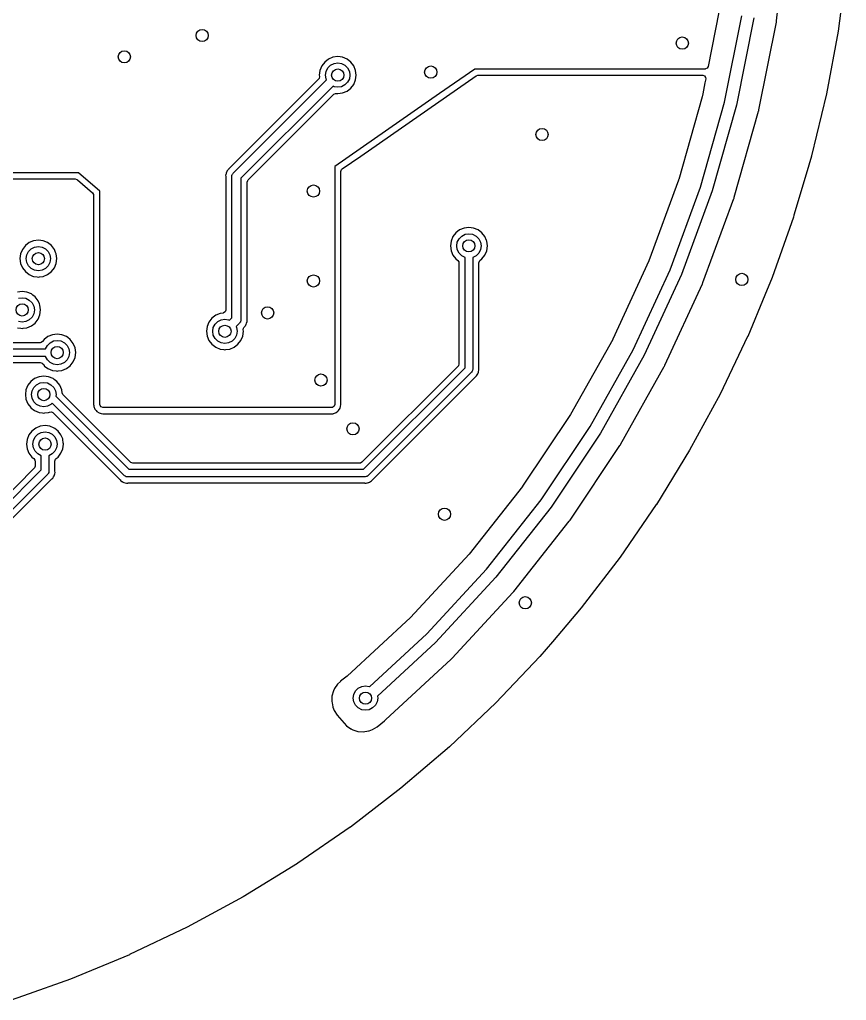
# Model space of a CAD drawing. Extents: x -1.57 to 1.57, y -1.57 to 1.57.
# Drawn here: x 0.499 to 1.566, y -1.498 to -0.232 of the extents above; entities that cross this region are included whole.
import ezdxf

# ---------------------------------------------------------------- set-up
doc = ezdxf.new("R2010")
doc.units = 0
doc.header["$MEASUREMENT"] = 0
doc.layers.add('BLACK', color=7, linetype='CONTINUOUS')

msp = doc.modelspace()

# ---------------------------------------------------------------- linework, layer by layer
at = {"layer": 'BLACK', "linetype": 'CONTINUOUS'}
for p, q in [((1.476, -0.2329), (1.4896, -0.1181)), ((1.5661, -0.1647), (1.5554, -0.2463)), ((1.4016, -0.2221), (1.3876, -0.2921)), ((1.4088, -0.3382), (1.431, -0.2266)), ((1.4465, -0.2291), (1.4241, -0.3419)), ((1.4532, -0.348), (1.4758, -0.2346)), ((1.4758, -0.2346), (1.4759, -0.2341)), ((1.4759, -0.2341), (1.476, -0.2334)), ((1.476, -0.2334), (1.476, -0.2329)), ((1.5554, -0.2464), (1.5404, -0.3274)), ((1.5554, -0.2463), (1.5554, -0.2464)), ((0.8926, -0.2863), (0.8888, -0.2912)), ((0.8975, -0.2825), (0.8926, -0.2863)), ((0.8926, -0.2863), (0.8926, -0.2863)), ((0.8967, -0.2939), (0.9002, -0.2904)), ((0.9033, -0.2801), (0.8975, -0.2825)), ((0.8975, -0.2825), (0.8975, -0.2825)), ((0.9002, -0.2904), (0.9046, -0.2882)), ((0.9094, -0.2793), (0.9033, -0.2801)), ((0.9033, -0.2801), (0.9033, -0.2801)), ((0.9046, -0.2882), (0.9094, -0.2874)), ((0.9156, -0.2801), (0.9094, -0.2793)), ((0.9094, -0.2793), (0.9094, -0.2793)), ((0.9094, -0.2874), (0.9143, -0.2882)), ((0.9143, -0.2882), (0.9187, -0.2904)), ((0.9214, -0.2825), (0.9156, -0.2801)), ((0.9156, -0.2801), (0.9156, -0.2801)), ((0.9187, -0.2904), (0.9222, -0.2939)), ((0.9263, -0.2863), (0.9214, -0.2825)), ((0.9301, -0.2912), (0.9263, -0.2863)), ((0.9263, -0.2863), (0.9263, -0.2863)), ((0.9263, -0.2863), (0.9263, -0.2863)), ((0.9263, -0.2863), (0.9263, -0.2863)), ((0.9263, -0.2863), (0.9263, -0.2863)), ((0.8864, -0.297), (0.8856, -0.3031)), ((0.8856, -0.3031), (0.8856, -0.3031)), ((0.8856, -0.3031), (0.8859, -0.3051)), ((0.8888, -0.2912), (0.8864, -0.297)), ((0.8864, -0.297), (0.8864, -0.297)), ((0.8888, -0.2912), (0.8888, -0.2912)), ((0.8937, -0.3031), (0.8945, -0.2983)), ((0.8945, -0.308), (0.8937, -0.3031)), ((0.8945, -0.2983), (0.8967, -0.2939)), ((0.9222, -0.2939), (0.9244, -0.2983)), ((0.9244, -0.2983), (0.9252, -0.3031)), ((0.9252, -0.3031), (0.9244, -0.308)), ((0.9325, -0.297), (0.9301, -0.2912)), ((0.9301, -0.2912), (0.9301, -0.2912)), ((0.9333, -0.3031), (0.9325, -0.297)), ((0.9325, -0.3093), (0.9333, -0.3031)), ((1.0866, -0.2953), (1.041, -0.327)), ((1.3838, -0.2953), (1.0866, -0.2953)), ((1.0881, -0.3041), (1.0904, -0.3034)), ((1.0904, -0.3034), (1.3806, -0.3034)), ((1.3806, -0.3034), (1.3829, -0.3041)), ((1.3843, -0.2952), (1.3838, -0.2953)), ((1.3864, -0.2942), (1.3843, -0.2952)), ((1.3876, -0.2921), (1.3864, -0.2942)), ((0.8847, -0.3083), (0.7702, -0.4229)), ((0.7745, -0.4298), (0.8951, -0.3092)), ((0.8854, -0.3074), (0.8847, -0.3083)), ((0.8859, -0.3051), (0.8854, -0.3074)), ((0.8951, -0.3092), (0.8945, -0.308)), ((0.9187, -0.3159), (0.9143, -0.3181)), ((0.9222, -0.3124), (0.9187, -0.3159)), ((0.9244, -0.308), (0.9222, -0.3124)), ((0.9263, -0.32), (0.9301, -0.3151)), ((0.9301, -0.3151), (0.9325, -0.3093)), ((0.9393, -0.4076), (1.0881, -0.3041)), ((1.3835, -0.313), (1.3806, -0.3274)), ((1.3829, -0.3041), (1.3843, -0.3061)), ((1.3845, -0.308), (1.3835, -0.313)), ((1.3843, -0.3061), (1.3845, -0.308)), ((0.9034, -0.3175), (0.7845, -0.4364)), ((0.7936, -0.4385), (0.9043, -0.3279)), ((0.9046, -0.3181), (0.9034, -0.3175)), ((0.9043, -0.3279), (0.9064, -0.3268)), ((0.9094, -0.3189), (0.9046, -0.3181)), ((1.041, -0.327), (0.9055, -0.4213)), ((0.9064, -0.3268), (0.9075, -0.3267)), ((0.9075, -0.3267), (0.9094, -0.327)), ((0.9143, -0.3181), (0.9094, -0.3189)), ((0.9094, -0.327), (0.9156, -0.3262)), ((0.9156, -0.3262), (0.9214, -0.3238)), ((0.9214, -0.3238), (0.9263, -0.32)), ((1.3806, -0.3274), (1.3799, -0.3312)), ((1.5404, -0.3275), (1.5211, -0.4075)), ((1.5404, -0.3274), (1.5404, -0.3275)), ((1.3798, -0.3313), (1.3498, -0.438)), ((1.3779, -0.4477), (1.4088, -0.3382)), ((1.3799, -0.3312), (1.3798, -0.3313)), ((1.4241, -0.3419), (1.3929, -0.4526)), ((1.4214, -0.4609), (1.4528, -0.3497)), ((1.4241, -0.3419), (1.4241, -0.3419)), ((1.4528, -0.3497), (1.4529, -0.3491)), ((1.4529, -0.3491), (1.4531, -0.3485)), ((1.4531, -0.3485), (1.4532, -0.348)), ((0.9153, -0.4243), (0.9393, -0.4076)), ((1.5211, -0.4076), (1.5141, -0.4312)), ((1.5211, -0.4075), (1.5211, -0.4076)), ((0.5748, -0.4291), (0.4685, -0.4291)), ((0.6024, -0.4528), (0.5748, -0.4291)), ((0.5748, -0.4291), (0.5748, -0.4291)), ((0.7655, -0.4298), (0.7648, -0.4317)), ((0.7661, -0.4278), (0.7655, -0.4297)), ((0.7655, -0.4297), (0.7655, -0.4298)), ((0.7662, -0.4276), (0.7661, -0.4278)), ((0.7663, -0.4273), (0.7662, -0.4276)), ((0.7675, -0.4258), (0.7663, -0.4273)), ((0.7676, -0.4257), (0.7675, -0.4258)), ((0.7681, -0.425), (0.7676, -0.4257)), ((0.7682, -0.4249), (0.7681, -0.425)), ((0.7683, -0.4247), (0.7682, -0.4249)), ((0.7692, -0.4237), (0.7683, -0.4247)), ((0.7695, -0.4234), (0.7692, -0.4237)), ((0.7692, -0.4237), (0.7692, -0.4237)), ((0.7702, -0.4229), (0.7695, -0.4234)), ((0.7735, -0.431), (0.7741, -0.4305)), ((0.7741, -0.4305), (0.7745, -0.4298)), ((0.9055, -0.4213), (0.9055, -0.7284)), ((0.9136, -0.4275), (0.9143, -0.4252)), ((0.9136, -0.7284), (0.9136, -0.4275)), ((0.9143, -0.4252), (0.9153, -0.4243)), ((0.4685, -0.4372), (0.5704, -0.4372)), ((0.5704, -0.4372), (0.5727, -0.438)), ((0.5727, -0.438), (0.5729, -0.4382)), ((0.5729, -0.4382), (0.5733, -0.4385)), ((0.5733, -0.4385), (0.5929, -0.4553)), ((0.7648, -0.432), (0.7647, -0.4322)), ((0.7647, -0.4322), (0.7648, -0.4342)), ((0.7648, -0.4317), (0.7648, -0.432)), ((0.7648, -0.4342), (0.7648, -0.4343)), ((0.7648, -0.4343), (0.7648, -0.6065)), ((0.7727, -0.434), (0.7729, -0.4332)), ((0.7727, -0.6166), (0.7727, -0.434)), ((0.7729, -0.4324), (0.7733, -0.4318)), ((0.7729, -0.4332), (0.7729, -0.4324)), ((0.7733, -0.4318), (0.7735, -0.431)), ((0.7845, -0.4364), (0.7845, -0.619)), ((0.7924, -0.4413), (0.7932, -0.439)), ((0.7924, -0.6187), (0.7924, -0.4413)), ((0.7932, -0.439), (0.7936, -0.4385)), ((1.3496, -0.4386), (1.3111, -0.543)), ((1.3498, -0.438), (1.3496, -0.4384)), ((1.3496, -0.4384), (1.3496, -0.4386)), ((1.5141, -0.4312), (1.4985, -0.484)), ((0.5929, -0.4553), (0.5942, -0.4574)), ((0.6024, -0.6339), (0.6024, -0.4528)), ((0.6024, -0.4528), (0.6024, -0.4528)), ((1.3385, -0.5544), (1.3779, -0.4477)), ((1.3929, -0.4526), (1.3531, -0.5604)), ((1.3929, -0.4526), (1.3929, -0.4526)), ((0.5942, -0.4574), (0.5943, -0.4583)), ((0.5943, -0.4583), (0.5943, -0.5462)), ((1.3809, -0.571), (1.4209, -0.4626)), ((1.4209, -0.4626), (1.4211, -0.4621)), ((1.4211, -0.4621), (1.4213, -0.4615)), ((1.4213, -0.4615), (1.4214, -0.4609)), ((1.4977, -0.4867), (1.4702, -0.5643)), ((1.4985, -0.484), (1.4977, -0.4866)), ((1.4977, -0.4866), (1.4977, -0.4867)), ((1.0668, -0.503), (1.0619, -0.5068)), ((1.0726, -0.5006), (1.0668, -0.503)), ((1.0668, -0.503), (1.0668, -0.503)), ((1.0787, -0.4998), (1.0726, -0.5006)), ((1.0726, -0.5006), (1.0726, -0.5006)), ((1.0849, -0.5006), (1.0787, -0.4998)), ((1.0787, -0.4998), (1.0787, -0.4998)), ((1.0907, -0.503), (1.0849, -0.5006)), ((1.0849, -0.5006), (1.0849, -0.5006)), ((1.0956, -0.5068), (1.0907, -0.503)), ((0.5168, -0.517), (0.511, -0.5194)), ((0.5229, -0.5162), (0.5168, -0.517)), ((0.5168, -0.517), (0.5168, -0.517)), ((0.5291, -0.517), (0.5229, -0.5162)), ((0.5229, -0.5162), (0.5229, -0.5162)), ((0.5349, -0.5194), (0.5291, -0.517)), ((0.5291, -0.517), (0.5291, -0.517)), ((1.0557, -0.5174), (1.0549, -0.5236)), ((1.0581, -0.5117), (1.0557, -0.5174)), ((1.0557, -0.5174), (1.0557, -0.5174)), ((1.0619, -0.5068), (1.0581, -0.5117)), ((1.0581, -0.5117), (1.0581, -0.5117)), ((1.0619, -0.5068), (1.0619, -0.5068)), ((1.063, -0.5236), (1.0638, -0.5188)), ((1.0638, -0.5188), (1.066, -0.5144)), ((1.066, -0.5144), (1.0695, -0.5109)), ((1.0695, -0.5109), (1.0739, -0.5086)), ((1.0739, -0.5086), (1.0787, -0.5079)), ((1.0787, -0.5079), (1.0836, -0.5086)), ((1.0836, -0.5086), (1.088, -0.5109)), ((1.088, -0.5109), (1.0915, -0.5144)), ((1.0915, -0.5144), (1.0937, -0.5188)), ((1.0937, -0.5188), (1.0945, -0.5236)), ((1.0994, -0.5117), (1.0956, -0.5068)), ((1.0956, -0.5068), (1.0956, -0.5068)), ((1.0956, -0.5068), (1.0956, -0.5068)), ((1.0956, -0.5068), (1.0956, -0.5068)), ((1.0956, -0.5068), (1.0956, -0.5068)), ((1.1014, -0.5166), (1.0994, -0.5117)), ((1.0994, -0.5117), (1.0994, -0.5117)), ((1.1018, -0.5174), (1.1014, -0.5166)), ((1.1026, -0.5236), (1.1018, -0.5174)), ((0.5023, -0.5281), (0.4999, -0.5339)), ((0.5061, -0.5232), (0.5023, -0.5281)), ((0.5023, -0.5281), (0.5023, -0.5281)), ((0.511, -0.5194), (0.5061, -0.5232)), ((0.5061, -0.5232), (0.5061, -0.5232)), ((0.508, -0.5352), (0.5102, -0.5308)), ((0.5102, -0.5308), (0.5137, -0.5273)), ((0.511, -0.5194), (0.511, -0.5194)), ((0.5137, -0.5273), (0.5181, -0.5251)), ((0.5181, -0.5251), (0.5229, -0.5243)), ((0.5229, -0.5243), (0.5278, -0.5251)), ((0.5278, -0.5251), (0.5322, -0.5273)), ((0.5322, -0.5273), (0.5357, -0.5308)), ((0.5398, -0.5232), (0.5349, -0.5194)), ((0.5357, -0.5308), (0.5379, -0.5352)), ((0.5436, -0.5281), (0.5398, -0.5232)), ((0.5398, -0.5232), (0.5398, -0.5232)), ((0.5398, -0.5232), (0.5398, -0.5232)), ((0.5398, -0.5232), (0.5398, -0.5232)), ((0.5398, -0.5232), (0.5398, -0.5232)), ((0.5452, -0.532), (0.5436, -0.5281)), ((0.5436, -0.5281), (0.5436, -0.5281)), ((1.0549, -0.5236), (1.0549, -0.5236)), ((1.0549, -0.5236), (1.0557, -0.5298)), ((1.0557, -0.5298), (1.0557, -0.5298)), ((1.0557, -0.5298), (1.0581, -0.5355)), ((1.0638, -0.5285), (1.063, -0.5236)), ((1.066, -0.5329), (1.0638, -0.5285)), ((1.0937, -0.5285), (1.0915, -0.5329)), ((1.0945, -0.5236), (1.0937, -0.5285)), ((1.0994, -0.5355), (1.1018, -0.5298)), ((1.1018, -0.5298), (1.1026, -0.5236)), ((0.4999, -0.5339), (0.4991, -0.5401)), ((0.4991, -0.5401), (0.4991, -0.5401)), ((0.4991, -0.5401), (0.4999, -0.5462)), ((0.4999, -0.5339), (0.4999, -0.5339)), ((0.5072, -0.5401), (0.508, -0.5352)), ((0.508, -0.5449), (0.5072, -0.5401)), ((0.5379, -0.5352), (0.5387, -0.5401)), ((0.5387, -0.5401), (0.5379, -0.5449)), ((0.546, -0.5339), (0.5452, -0.532)), ((0.5468, -0.5401), (0.546, -0.5339)), ((0.546, -0.5462), (0.5468, -0.5401)), ((1.0581, -0.5355), (1.0581, -0.5355)), ((1.0581, -0.5355), (1.0581, -0.5355)), ((1.0581, -0.5355), (1.0619, -0.5405)), ((1.0619, -0.5405), (1.0619, -0.5405)), ((1.0619, -0.5405), (1.0644, -0.5424)), ((1.0644, -0.5424), (1.0658, -0.5444)), ((1.0658, -0.5444), (1.0659, -0.5455)), ((1.0695, -0.5364), (1.066, -0.5329)), ((1.0738, -0.5386), (1.0695, -0.5364)), ((1.0738, -0.681), (1.0738, -0.5386)), ((1.088, -0.5364), (1.0837, -0.5386)), ((1.0837, -0.5386), (1.0837, -0.6831)), ((1.0915, -0.5329), (1.088, -0.5364)), ((1.0916, -0.5455), (1.0923, -0.5432)), ((1.0923, -0.5432), (1.0931, -0.5424)), ((1.0931, -0.5424), (1.0956, -0.5405)), ((1.0956, -0.5405), (1.0994, -0.5355)), ((1.311, -0.5431), (1.2644, -0.6442)), ((1.3111, -0.543), (1.311, -0.5431)), ((0.4999, -0.5462), (0.4999, -0.5462)), ((0.4999, -0.5462), (0.5023, -0.552)), ((0.5023, -0.552), (0.5023, -0.552)), ((0.5023, -0.552), (0.5023, -0.552)), ((0.5023, -0.552), (0.5061, -0.5569)), ((0.5061, -0.5569), (0.511, -0.5607)), ((0.5102, -0.5493), (0.508, -0.5449)), ((0.5137, -0.5528), (0.5102, -0.5493)), ((0.5181, -0.555), (0.5137, -0.5528)), ((0.5229, -0.5558), (0.5181, -0.555)), ((0.5278, -0.555), (0.5229, -0.5558)), ((0.5322, -0.5528), (0.5278, -0.555)), ((0.5357, -0.5493), (0.5322, -0.5528)), ((0.5349, -0.5607), (0.5398, -0.5569)), ((0.5379, -0.5449), (0.5357, -0.5493)), ((0.5398, -0.5569), (0.5436, -0.552)), ((0.5436, -0.552), (0.546, -0.5462)), ((0.5943, -0.5462), (0.5943, -0.6339)), ((1.0659, -0.5455), (1.0659, -0.6761)), ((1.0916, -0.6824), (1.0916, -0.5455)), ((1.2909, -0.6578), (1.3385, -0.5544)), ((0.511, -0.5607), (0.511, -0.5607)), ((0.511, -0.5607), (0.511, -0.5607)), ((0.511, -0.5607), (0.5153, -0.5625)), ((0.5153, -0.5625), (0.5168, -0.5631)), ((0.5168, -0.5631), (0.5214, -0.5637)), ((0.5214, -0.5637), (0.5229, -0.5639)), ((0.5229, -0.5639), (0.5242, -0.5637)), ((0.5229, -0.5639), (0.5229, -0.5639)), ((0.5229, -0.5639), (0.5229, -0.5639)), ((0.5242, -0.5637), (0.5291, -0.5631)), ((0.5291, -0.5631), (0.5349, -0.5607)), ((1.3531, -0.5605), (1.3049, -0.6649)), ((1.3531, -0.5604), (1.3531, -0.5605)), ((1.4702, -0.5644), (1.4608, -0.5871)), ((1.4702, -0.5643), (1.4702, -0.5644)), ((1.3318, -0.6776), (1.3802, -0.5727)), ((1.3802, -0.5727), (1.3804, -0.5721)), ((1.3804, -0.5721), (1.3807, -0.5715)), ((1.3807, -0.5715), (1.3809, -0.571)), ((0.502, -0.5825), (0.4958, -0.5833)), ((0.4971, -0.5913), (0.502, -0.5906)), ((0.5081, -0.5833), (0.502, -0.5825)), ((0.502, -0.5825), (0.502, -0.5825)), ((0.502, -0.5906), (0.5068, -0.5913)), ((0.5068, -0.5913), (0.5112, -0.5936)), ((0.5139, -0.5856), (0.5081, -0.5833)), ((0.5081, -0.5833), (0.5081, -0.5833)), ((0.5112, -0.5936), (0.5147, -0.597)), ((0.5158, -0.5871), (0.5139, -0.5856)), ((0.5139, -0.5856), (0.5139, -0.5856)), ((0.5139, -0.5856), (0.5139, -0.5856)), ((0.5188, -0.5894), (0.5158, -0.5871)), ((0.5226, -0.5944), (0.5188, -0.5894)), ((0.5188, -0.5894), (0.5188, -0.5894)), ((0.5188, -0.5894), (0.5188, -0.5894)), ((0.5188, -0.5894), (0.5188, -0.5894)), ((0.5188, -0.5894), (0.5188, -0.5894)), ((0.5242, -0.5983), (0.5226, -0.5944)), ((0.5226, -0.5944), (0.5226, -0.5944)), ((1.4608, -0.5871), (1.4387, -0.6405)), ((0.5147, -0.597), (0.5169, -0.6014)), ((0.5169, -0.6014), (0.5177, -0.6063)), ((0.5177, -0.6063), (0.5169, -0.6112)), ((0.525, -0.6001), (0.5242, -0.5983)), ((0.5258, -0.6063), (0.525, -0.6001)), ((0.525, -0.6125), (0.5258, -0.6063)), ((0.7648, -0.6065), (0.7641, -0.6087)), ((0.5112, -0.619), (0.5068, -0.6213)), ((0.5147, -0.6156), (0.5112, -0.619)), ((0.5169, -0.6112), (0.5147, -0.6156)), ((0.5188, -0.6232), (0.5226, -0.6182)), ((0.5226, -0.6182), (0.525, -0.6125)), ((0.7469, -0.617), (0.7431, -0.6219)), ((0.7519, -0.6132), (0.7469, -0.617)), ((0.7469, -0.617), (0.7469, -0.617)), ((0.7576, -0.6108), (0.7519, -0.6132)), ((0.7519, -0.6132), (0.7519, -0.6132)), ((0.7545, -0.6211), (0.7589, -0.6189)), ((0.7614, -0.6103), (0.7576, -0.6108)), ((0.7576, -0.6108), (0.7576, -0.6108)), ((0.7589, -0.6189), (0.7638, -0.6181)), ((0.7621, -0.6102), (0.7614, -0.6103)), ((0.7641, -0.6087), (0.7621, -0.6102)), ((0.7638, -0.6181), (0.7686, -0.6189)), ((0.7686, -0.6189), (0.7698, -0.6195)), ((0.7698, -0.6195), (0.7727, -0.6166)), ((0.7845, -0.619), (0.7843, -0.6198)), ((0.7843, -0.6198), (0.7843, -0.6205)), ((0.7924, -0.6188), (0.7924, -0.6187)), ((0.7925, -0.6207), (0.7924, -0.6188)), ((0.4958, -0.6293), (0.5004, -0.6299)), ((0.502, -0.622), (0.4971, -0.6213)), ((0.5004, -0.6299), (0.502, -0.6301)), ((0.5068, -0.6213), (0.502, -0.622)), ((0.502, -0.6301), (0.5033, -0.63)), ((0.502, -0.6301), (0.502, -0.6301)), ((0.502, -0.6301), (0.502, -0.6301)), ((0.5033, -0.63), (0.5081, -0.6293)), ((0.5081, -0.6293), (0.5139, -0.627)), ((0.5139, -0.627), (0.5188, -0.6232)), ((0.7407, -0.6277), (0.7399, -0.6339)), ((0.7431, -0.6219), (0.7407, -0.6277)), ((0.7407, -0.6277), (0.7407, -0.6277)), ((0.7431, -0.6219), (0.7431, -0.6219)), ((0.748, -0.6339), (0.7488, -0.629)), ((0.7488, -0.629), (0.751, -0.6246)), ((0.751, -0.6246), (0.7545, -0.6211)), ((0.7828, -0.6232), (0.7782, -0.6278)), ((0.7782, -0.6278), (0.7788, -0.629)), ((0.7788, -0.629), (0.7795, -0.6339)), ((0.7832, -0.6225), (0.7828, -0.6232)), ((0.7837, -0.622), (0.7832, -0.6225)), ((0.7839, -0.6212), (0.7837, -0.622)), ((0.7843, -0.6205), (0.7839, -0.6212)), ((0.7874, -0.6321), (0.7878, -0.6297)), ((0.7876, -0.6339), (0.7874, -0.6321)), ((0.7878, -0.6297), (0.7882, -0.6292)), ((0.7882, -0.6292), (0.7889, -0.6283)), ((0.7889, -0.6283), (0.7891, -0.6281)), ((0.7891, -0.6281), (0.7892, -0.628)), ((0.7892, -0.628), (0.7897, -0.6273)), ((0.7897, -0.6272), (0.7909, -0.6257)), ((0.7897, -0.6273), (0.7897, -0.6272)), ((0.7909, -0.6257), (0.7911, -0.6254)), ((0.7909, -0.6257), (0.7909, -0.6257)), ((0.7911, -0.6254), (0.7912, -0.6252)), ((0.7912, -0.6252), (0.7918, -0.6233)), ((0.7912, -0.6252), (0.7912, -0.6252)), ((0.7912, -0.6252), (0.7912, -0.6252)), ((0.7918, -0.6232), (0.7924, -0.6213)), ((0.7918, -0.6233), (0.7918, -0.6232)), ((0.7918, -0.6232), (0.7918, -0.6232)), ((0.7924, -0.6213), (0.7925, -0.621)), ((0.7924, -0.6213), (0.7924, -0.6213)), ((0.7925, -0.621), (0.7925, -0.6207)), ((0.7925, -0.6207), (0.7925, -0.6207)), ((0.5304, -0.6446), (0.5284, -0.6471)), ((0.5353, -0.6408), (0.5304, -0.6446)), ((0.5304, -0.6446), (0.5304, -0.6446)), ((0.5411, -0.6384), (0.5353, -0.6408)), ((0.5353, -0.6408), (0.5353, -0.6408)), ((0.5472, -0.6376), (0.5411, -0.6384)), ((0.5411, -0.6384), (0.5411, -0.6384)), ((0.5424, -0.6464), (0.5472, -0.6457)), ((0.5534, -0.6384), (0.5472, -0.6376)), ((0.5472, -0.6376), (0.5472, -0.6376)), ((0.5472, -0.6457), (0.5521, -0.6464)), ((0.5592, -0.6408), (0.5534, -0.6384)), ((0.5534, -0.6384), (0.5534, -0.6384)), ((0.5609, -0.6421), (0.5592, -0.6408)), ((0.5592, -0.6408), (0.5592, -0.6408)), ((0.5592, -0.6408), (0.5592, -0.6408)), ((0.5641, -0.6446), (0.5609, -0.6421)), ((0.5679, -0.6495), (0.5641, -0.6446)), ((0.5641, -0.6446), (0.5641, -0.6446)), ((0.5641, -0.6446), (0.5641, -0.6446)), ((0.5641, -0.6446), (0.5641, -0.6446)), ((0.5641, -0.6446), (0.5641, -0.6446)), ((0.5943, -0.6339), (0.5943, -0.6339)), ((0.5943, -0.6339), (0.5943, -0.7284)), ((0.6024, -0.7284), (0.6024, -0.6339)), ((0.7399, -0.6339), (0.7399, -0.6339)), ((0.7399, -0.6339), (0.7407, -0.64)), ((0.7407, -0.64), (0.7407, -0.64)), ((0.7407, -0.64), (0.7431, -0.6458)), ((0.7488, -0.6387), (0.748, -0.6339)), ((0.751, -0.6431), (0.7488, -0.6387)), ((0.7545, -0.6466), (0.751, -0.6431)), ((0.7765, -0.6431), (0.773, -0.6466)), ((0.7788, -0.6387), (0.7765, -0.6431)), ((0.7795, -0.6339), (0.7788, -0.6387)), ((0.7844, -0.6458), (0.7868, -0.64)), ((0.7868, -0.64), (0.7876, -0.6339)), ((1.2644, -0.6443), (1.21, -0.7414)), ((1.2644, -0.6442), (1.2644, -0.6443)), ((1.4386, -0.6406), (1.4032, -0.7149)), ((1.4387, -0.6405), (1.4386, -0.6406)), ((0.4607, -0.6565), (0.5323, -0.6565)), ((0.5254, -0.6486), (0.4656, -0.6486)), ((0.5265, -0.6484), (0.5254, -0.6486)), ((0.5284, -0.6471), (0.5265, -0.6484)), ((0.5323, -0.6565), (0.5345, -0.6522)), ((0.5345, -0.6522), (0.538, -0.6487)), ((0.538, -0.6487), (0.5424, -0.6464)), ((0.5521, -0.6464), (0.5565, -0.6487)), ((0.5565, -0.6487), (0.56, -0.6522)), ((0.56, -0.6522), (0.5622, -0.6566)), ((0.5622, -0.6566), (0.563, -0.6614)), ((0.5703, -0.6552), (0.5679, -0.6495)), ((0.5679, -0.6495), (0.5679, -0.6495)), ((0.5711, -0.6614), (0.5703, -0.6552)), ((0.5703, -0.6552), (0.5703, -0.6552)), ((0.7431, -0.6458), (0.7431, -0.6458)), ((0.7431, -0.6458), (0.7469, -0.6507)), ((0.7469, -0.6507), (0.7469, -0.6507)), ((0.7469, -0.6507), (0.7519, -0.6545)), ((0.7519, -0.6545), (0.7519, -0.6545)), ((0.7519, -0.6545), (0.7519, -0.6545)), ((0.7519, -0.6545), (0.7576, -0.6569)), ((0.7589, -0.6488), (0.7545, -0.6466)), ((0.7576, -0.6569), (0.7576, -0.6569)), ((0.7576, -0.6569), (0.7622, -0.6575)), ((0.7638, -0.6496), (0.7589, -0.6488)), ((0.7622, -0.6575), (0.7638, -0.6577)), ((0.7686, -0.6488), (0.7638, -0.6496)), ((0.7638, -0.6577), (0.765, -0.6575)), ((0.7638, -0.6577), (0.7638, -0.6577)), ((0.7638, -0.6577), (0.7638, -0.6577)), ((0.765, -0.6575), (0.77, -0.6569)), ((0.773, -0.6466), (0.7686, -0.6488)), ((0.77, -0.6569), (0.7757, -0.6545)), ((0.7757, -0.6545), (0.7806, -0.6507)), ((0.7806, -0.6507), (0.7844, -0.6458)), ((1.2353, -0.757), (1.2909, -0.6578)), ((0.5323, -0.6663), (0.4587, -0.6663)), ((0.5345, -0.6707), (0.5323, -0.6663)), ((0.538, -0.6742), (0.5345, -0.6707)), ((0.56, -0.6707), (0.5565, -0.6742)), ((0.5622, -0.6663), (0.56, -0.6707)), ((0.563, -0.6614), (0.5622, -0.6663)), ((0.5679, -0.6733), (0.5703, -0.6676)), ((0.5703, -0.6676), (0.5711, -0.6614)), ((1.3049, -0.6649), (1.2488, -0.7652)), ((1.3049, -0.6649), (1.3049, -0.6649)), ((0.4593, -0.6742), (0.5254, -0.6742)), ((0.5254, -0.6742), (0.5276, -0.675)), ((0.5276, -0.675), (0.5284, -0.6758)), ((0.5284, -0.6758), (0.5289, -0.6764)), ((0.5289, -0.6764), (0.5303, -0.6781)), ((0.5303, -0.6781), (0.5304, -0.6783)), ((0.5304, -0.6783), (0.5304, -0.6783)), ((0.5304, -0.6783), (0.5304, -0.6783)), ((0.5304, -0.6783), (0.5309, -0.6787)), ((0.5309, -0.6787), (0.5353, -0.6821)), ((0.5353, -0.6821), (0.5353, -0.6821)), ((0.5353, -0.6821), (0.5353, -0.6821)), ((0.5353, -0.6821), (0.5411, -0.6845)), ((0.5424, -0.6764), (0.538, -0.6742)), ((0.5472, -0.6772), (0.5424, -0.6764)), ((0.5521, -0.6764), (0.5472, -0.6772)), ((0.5565, -0.6742), (0.5521, -0.6764)), ((0.5534, -0.6845), (0.5592, -0.6821)), ((0.5592, -0.6821), (0.5641, -0.6783)), ((0.5641, -0.6783), (0.5679, -0.6733)), ((1.0648, -0.6789), (0.9407, -0.803)), ((0.9428, -0.812), (1.0738, -0.681)), ((1.0652, -0.6784), (1.0648, -0.6789)), ((1.0659, -0.6761), (1.0652, -0.6784)), ((1.0837, -0.6831), (1.0835, -0.6839)), ((1.0916, -0.6826), (1.0916, -0.6824)), ((1.0917, -0.6842), (1.0916, -0.6826)), ((1.2746, -0.78), (1.331, -0.6792)), ((1.331, -0.6792), (1.3313, -0.6787)), ((1.3313, -0.6787), (1.3316, -0.6781)), ((1.3316, -0.6781), (1.3318, -0.6776)), ((0.518, -0.6949), (0.5131, -0.6987)), ((0.5238, -0.6925), (0.518, -0.6949)), ((0.518, -0.6949), (0.518, -0.6949)), ((0.5299, -0.6917), (0.5238, -0.6925)), ((0.5238, -0.6925), (0.5238, -0.6925)), ((0.5361, -0.6925), (0.5299, -0.6917)), ((0.5299, -0.6917), (0.5299, -0.6917)), ((0.5419, -0.6949), (0.5361, -0.6925)), ((0.5361, -0.6925), (0.5361, -0.6925)), ((0.5411, -0.6845), (0.5411, -0.6845)), ((0.5411, -0.6845), (0.5457, -0.6851)), ((0.5433, -0.696), (0.5419, -0.6949)), ((0.5419, -0.6949), (0.5419, -0.6949)), ((0.5419, -0.6949), (0.5419, -0.6949)), ((0.5468, -0.6987), (0.5433, -0.696)), ((0.5457, -0.6851), (0.5472, -0.6853)), ((0.5472, -0.6853), (0.5485, -0.6851)), ((0.5472, -0.6853), (0.5472, -0.6853)), ((0.5472, -0.6853), (0.5472, -0.6853)), ((0.5485, -0.6851), (0.5534, -0.6845)), ((1.0822, -0.6866), (0.9484, -0.8204)), ((0.9544, -0.8255), (1.0874, -0.6926)), ((1.0828, -0.6855), (1.0822, -0.6866)), ((1.0835, -0.6845), (1.0828, -0.6855)), ((1.0835, -0.6839), (1.0836, -0.6841)), ((1.0836, -0.6841), (1.0835, -0.6842)), ((1.0835, -0.6842), (1.0835, -0.6845)), ((1.0874, -0.6926), (1.0875, -0.6925)), ((1.0875, -0.6925), (1.0887, -0.6914)), ((1.0887, -0.6914), (1.0895, -0.69)), ((1.0895, -0.69), (1.0896, -0.6899)), ((1.0896, -0.6899), (1.0905, -0.6886)), ((1.0905, -0.6885), (1.0909, -0.6876)), ((1.0905, -0.6886), (1.0905, -0.6885)), ((1.0909, -0.6876), (1.091, -0.6875)), ((1.091, -0.6875), (1.0913, -0.6859)), ((1.091, -0.6875), (1.091, -0.6875)), ((1.091, -0.6875), (1.091, -0.6875)), ((1.0913, -0.6858), (1.0917, -0.6842)), ((1.0913, -0.6859), (1.0913, -0.6858)), ((0.5093, -0.7036), (0.5069, -0.7094)), ((0.5131, -0.6987), (0.5093, -0.7036)), ((0.5093, -0.7036), (0.5093, -0.7036)), ((0.5131, -0.6987), (0.5131, -0.6987)), ((0.515, -0.7107), (0.5172, -0.7063)), ((0.5172, -0.7063), (0.5207, -0.7028)), ((0.5207, -0.7028), (0.5251, -0.7006)), ((0.5251, -0.7006), (0.5299, -0.6998)), ((0.5299, -0.6998), (0.5348, -0.7006)), ((0.5348, -0.7006), (0.5392, -0.7028)), ((0.5392, -0.7028), (0.5427, -0.7063)), ((0.5427, -0.7063), (0.5449, -0.7107)), ((0.5506, -0.7036), (0.5468, -0.6987)), ((0.5468, -0.6987), (0.5468, -0.6987)), ((0.5468, -0.6987), (0.5468, -0.6987)), ((0.5468, -0.6987), (0.5468, -0.6987)), ((0.5468, -0.6987), (0.5468, -0.6987)), ((0.553, -0.7094), (0.5506, -0.7036)), ((0.5506, -0.7036), (0.5506, -0.7036)), ((0.5069, -0.7094), (0.5061, -0.7156)), ((0.5061, -0.7156), (0.5061, -0.7156)), ((0.5061, -0.7156), (0.5069, -0.7217)), ((0.5069, -0.7094), (0.5069, -0.7094)), ((0.5142, -0.7156), (0.515, -0.7107)), ((0.515, -0.7204), (0.5142, -0.7156)), ((0.5172, -0.7248), (0.515, -0.7204)), ((0.5449, -0.7107), (0.5457, -0.7156)), ((0.5457, -0.7156), (0.5454, -0.7175)), ((0.5454, -0.7175), (0.6398, -0.812)), ((0.5535, -0.7133), (0.553, -0.7094)), ((0.5535, -0.7134), (0.5535, -0.7133)), ((0.5535, -0.7135), (0.5535, -0.7134)), ((0.5546, -0.7156), (0.5535, -0.7135)), ((0.642, -0.803), (0.5546, -0.7156)), ((1.4031, -0.715), (1.3638, -0.7873)), ((1.4032, -0.7149), (1.4031, -0.715)), ((0.5069, -0.7217), (0.5069, -0.7217)), ((0.5069, -0.7217), (0.5093, -0.7275)), ((0.5093, -0.7275), (0.5093, -0.7275)), ((0.5093, -0.7275), (0.5131, -0.7324)), ((0.5131, -0.7324), (0.5131, -0.7324)), ((0.5131, -0.7324), (0.5131, -0.7324)), ((0.5131, -0.7324), (0.5131, -0.7324)), ((0.5131, -0.7324), (0.5132, -0.7326)), ((0.5132, -0.7326), (0.518, -0.7362)), ((0.5207, -0.7283), (0.5172, -0.7248)), ((0.5251, -0.7305), (0.5207, -0.7283)), ((0.5299, -0.7313), (0.5251, -0.7305)), ((0.5348, -0.7305), (0.5299, -0.7313)), ((0.5392, -0.7283), (0.5348, -0.7305)), ((0.5407, -0.7268), (0.5392, -0.7283)), ((0.6343, -0.8204), (0.5407, -0.7268)), ((0.5943, -0.7284), (0.5944, -0.7297)), ((0.5944, -0.7297), (0.5946, -0.7309)), ((0.5946, -0.7309), (0.5946, -0.731)), ((0.5946, -0.731), (0.5946, -0.731)), ((0.5946, -0.731), (0.596, -0.7343)), ((0.596, -0.7343), (0.596, -0.7343)), ((0.596, -0.7343), (0.5974, -0.7363)), ((0.6026, -0.7296), (0.6024, -0.7284)), ((0.604, -0.7315), (0.6026, -0.7296)), ((0.6063, -0.7323), (0.604, -0.7315)), ((0.9016, -0.7323), (0.6063, -0.7323)), ((0.9028, -0.7321), (0.9016, -0.7323)), ((0.9048, -0.7307), (0.9028, -0.7321)), ((0.9055, -0.7284), (0.9048, -0.7307)), ((0.9106, -0.7363), (0.9125, -0.7332)), ((0.9125, -0.7332), (0.9132, -0.7309)), ((0.9132, -0.7309), (0.9136, -0.7284)), ((0.518, -0.7362), (0.518, -0.7362)), ((0.518, -0.7362), (0.518, -0.7362)), ((0.518, -0.7362), (0.5238, -0.7386)), ((0.5238, -0.7386), (0.5238, -0.7386)), ((0.5238, -0.7386), (0.5284, -0.7392)), ((0.5284, -0.7392), (0.5299, -0.7394)), ((0.5299, -0.7394), (0.5313, -0.7392)), ((0.5299, -0.7394), (0.5299, -0.7394)), ((0.5299, -0.7394), (0.5299, -0.7394)), ((0.5313, -0.7392), (0.5361, -0.7386)), ((0.5361, -0.7386), (0.5374, -0.7381)), ((0.5374, -0.7381), (0.5398, -0.7379)), ((0.5398, -0.7379), (0.5417, -0.7389)), ((0.5417, -0.7389), (0.6283, -0.8255)), ((0.5974, -0.7363), (0.5984, -0.7374)), ((0.5984, -0.7374), (0.6015, -0.7392)), ((0.6015, -0.7392), (0.6038, -0.74)), ((0.6038, -0.74), (0.6041, -0.74)), ((0.6041, -0.74), (0.6063, -0.7404)), ((0.6063, -0.7404), (0.6063, -0.7404)), ((0.6063, -0.7404), (0.9016, -0.7404)), ((0.9016, -0.7404), (0.9029, -0.7403)), ((0.9016, -0.7404), (0.9016, -0.7404)), ((0.9029, -0.7403), (0.9041, -0.7401)), ((0.9041, -0.7401), (0.9041, -0.7401)), ((0.9041, -0.7401), (0.9041, -0.7401)), ((0.9041, -0.7401), (0.9043, -0.7401)), ((0.9043, -0.7401), (0.9076, -0.7386)), ((0.9043, -0.7401), (0.9043, -0.7401)), ((0.9043, -0.7401), (0.9043, -0.7401)), ((0.9076, -0.7386), (0.9095, -0.7372)), ((0.9095, -0.7372), (0.9106, -0.7363)), ((1.2099, -0.7415), (1.1481, -0.834)), ((1.21, -0.7414), (1.2099, -0.7415)), ((0.5196, -0.7589), (0.5146, -0.7627)), ((0.5253, -0.7565), (0.5196, -0.7589)), ((0.5196, -0.7589), (0.5196, -0.7589)), ((0.5315, -0.7557), (0.5253, -0.7565)), ((0.5253, -0.7565), (0.5253, -0.7565)), ((0.5377, -0.7565), (0.5315, -0.7557)), ((0.5315, -0.7557), (0.5315, -0.7557)), ((0.5434, -0.7589), (0.5377, -0.7565)), ((0.5377, -0.7565), (0.5377, -0.7565)), ((0.5442, -0.7594), (0.5434, -0.7589)), ((0.5434, -0.7589), (0.5434, -0.7589)), ((0.5434, -0.7589), (0.5434, -0.7589)), ((0.5484, -0.7627), (0.5442, -0.7594)), ((1.1721, -0.8516), (1.2353, -0.757)), ((0.5108, -0.7676), (0.5085, -0.7734)), ((0.5146, -0.7627), (0.5108, -0.7676)), ((0.5108, -0.7676), (0.5108, -0.7676)), ((0.5146, -0.7627), (0.5146, -0.7627)), ((0.5165, -0.7747), (0.5188, -0.7703)), ((0.5188, -0.7703), (0.5222, -0.7668)), ((0.5222, -0.7668), (0.5266, -0.7645)), ((0.5266, -0.7645), (0.5315, -0.7638)), ((0.5315, -0.7638), (0.5364, -0.7645)), ((0.5364, -0.7645), (0.5408, -0.7668)), ((0.5408, -0.7668), (0.5442, -0.7703)), ((0.5442, -0.7703), (0.5465, -0.7747)), ((0.5521, -0.7676), (0.5484, -0.7627)), ((0.5484, -0.7627), (0.5484, -0.7627)), ((0.5484, -0.7627), (0.5484, -0.7627)), ((0.5484, -0.7627), (0.5484, -0.7627)), ((0.5484, -0.7627), (0.5484, -0.7627)), ((0.5544, -0.7729), (0.5521, -0.7676)), ((0.5521, -0.7676), (0.5521, -0.7676)), ((1.2487, -0.7652), (1.1849, -0.8608)), ((1.2488, -0.7652), (1.2487, -0.7652)), ((0.5085, -0.7734), (0.5077, -0.7795)), ((0.5077, -0.7795), (0.5077, -0.7795)), ((0.5077, -0.7795), (0.5085, -0.7857)), ((0.5085, -0.7734), (0.5085, -0.7734)), ((0.5157, -0.7795), (0.5165, -0.7747)), ((0.5165, -0.7844), (0.5157, -0.7795)), ((0.5188, -0.7888), (0.5165, -0.7844)), ((0.5465, -0.7844), (0.5442, -0.7888)), ((0.5465, -0.7747), (0.5472, -0.7795)), ((0.5472, -0.7795), (0.5465, -0.7844)), ((0.5545, -0.7734), (0.5544, -0.7729)), ((0.5551, -0.7778), (0.5545, -0.7734)), ((0.5545, -0.7857), (0.5553, -0.7795)), ((0.5553, -0.7793), (0.5551, -0.7778)), ((0.5553, -0.7795), (0.5553, -0.7793)), ((1.2094, -0.8776), (1.2736, -0.7815)), ((1.2736, -0.7815), (1.2739, -0.781)), ((1.2739, -0.781), (1.2743, -0.7805)), ((1.2743, -0.7805), (1.2746, -0.78)), ((0.5085, -0.7857), (0.5085, -0.7857)), ((0.5085, -0.7857), (0.5108, -0.7914)), ((0.5108, -0.7914), (0.5108, -0.7914)), ((0.5108, -0.7914), (0.5146, -0.7964)), ((0.5146, -0.7964), (0.5146, -0.7964)), ((0.5146, -0.7964), (0.5161, -0.7975)), ((0.5161, -0.7975), (0.5172, -0.7983)), ((0.5222, -0.7923), (0.5188, -0.7888)), ((0.5266, -0.7945), (0.5222, -0.7923)), ((0.5266, -0.8129), (0.5266, -0.7945)), ((0.5408, -0.7923), (0.5364, -0.7945)), ((0.5364, -0.7945), (0.5364, -0.815)), ((0.5442, -0.7888), (0.5408, -0.7923)), ((0.5459, -0.7983), (0.5484, -0.7964)), ((0.5484, -0.7964), (0.5521, -0.7914)), ((0.5521, -0.7914), (0.5545, -0.7857)), ((1.3638, -0.7874), (1.3208, -0.8576)), ((1.3638, -0.7873), (1.3638, -0.7874)), ((0.5172, -0.7983), (0.5185, -0.8003)), ((0.5179, -0.8103), (0.5175, -0.8108)), ((0.5187, -0.808), (0.5179, -0.8103)), ((0.5185, -0.8003), (0.5187, -0.8014)), ((0.5187, -0.8014), (0.5187, -0.808)), ((0.5443, -0.8014), (0.5451, -0.7991)), ((0.5443, -0.8143), (0.5443, -0.8014)), ((0.5451, -0.7991), (0.5458, -0.7983)), ((0.5458, -0.7983), (0.5459, -0.7983)), ((0.6424, -0.8034), (0.642, -0.803)), ((0.6447, -0.8041), (0.6424, -0.8034)), ((0.938, -0.8041), (0.6447, -0.8041)), ((0.9386, -0.8041), (0.938, -0.8041)), ((0.9407, -0.803), (0.9386, -0.8041)), ((0.5175, -0.8108), (0.4722, -0.8561)), ((0.4743, -0.8652), (0.5266, -0.8129)), ((0.535, -0.8184), (0.4799, -0.8736)), ((0.5356, -0.8174), (0.535, -0.8184)), ((0.5362, -0.8163), (0.5356, -0.8174)), ((0.5363, -0.8161), (0.5362, -0.8163)), ((0.5364, -0.815), (0.5363, -0.8158)), ((0.5363, -0.8158), (0.5363, -0.816)), ((0.5363, -0.816), (0.5363, -0.8161)), ((0.5415, -0.8233), (0.5423, -0.8219)), ((0.5423, -0.8219), (0.5424, -0.8218)), ((0.5424, -0.8218), (0.5433, -0.8205)), ((0.5433, -0.8204), (0.5437, -0.8195)), ((0.5433, -0.8205), (0.5433, -0.8204)), ((0.5437, -0.8194), (0.544, -0.8178)), ((0.5437, -0.8195), (0.5437, -0.8194)), ((0.544, -0.8177), (0.5445, -0.8161)), ((0.544, -0.8178), (0.544, -0.8177)), ((0.5443, -0.8145), (0.5443, -0.8143)), ((0.5445, -0.8161), (0.5443, -0.8145)), ((0.6354, -0.821), (0.6343, -0.8204)), ((0.6364, -0.8217), (0.6354, -0.821)), ((0.6367, -0.8217), (0.6364, -0.8217)), ((0.6369, -0.8217), (0.6367, -0.8217)), ((0.6367, -0.8217), (0.6367, -0.8217)), ((0.6378, -0.8218), (0.6369, -0.8217)), ((0.9449, -0.8218), (0.6378, -0.8218)), ((0.6398, -0.812), (0.9428, -0.812)), ((0.946, -0.8215), (0.9449, -0.8218)), ((0.9472, -0.8212), (0.946, -0.8215)), ((0.9474, -0.8211), (0.9472, -0.8212)), ((0.9475, -0.8211), (0.9474, -0.8211)), ((0.9477, -0.8209), (0.9475, -0.8211)), ((0.9484, -0.8204), (0.9477, -0.8209)), ((0.4859, -0.8787), (0.5401, -0.8245)), ((0.5401, -0.8245), (0.5402, -0.8244)), ((0.5402, -0.8244), (0.5415, -0.8233)), ((0.6283, -0.8255), (0.6284, -0.8257)), ((0.6284, -0.8257), (0.6294, -0.8269)), ((0.6294, -0.8269), (0.6294, -0.8269)), ((0.6294, -0.8269), (0.6308, -0.8277)), ((0.6308, -0.8277), (0.631, -0.8278)), ((0.631, -0.8278), (0.6323, -0.8287)), ((0.6323, -0.8287), (0.6323, -0.8287)), ((0.6323, -0.8287), (0.6323, -0.8287)), ((0.6323, -0.8287), (0.6324, -0.8287)), ((0.6324, -0.8287), (0.6333, -0.8291)), ((0.6333, -0.8291), (0.6333, -0.8291)), ((0.6333, -0.8291), (0.6333, -0.8292)), ((0.6333, -0.8292), (0.6349, -0.8294)), ((0.6349, -0.8294), (0.6351, -0.8295)), ((0.6351, -0.8295), (0.6367, -0.8299)), ((0.6367, -0.8299), (0.6383, -0.8298)), ((0.6383, -0.8298), (0.6384, -0.8297)), ((0.6384, -0.8297), (0.9442, -0.8297)), ((0.9442, -0.8297), (0.9444, -0.8298)), ((0.9444, -0.8298), (0.946, -0.8299)), ((0.946, -0.8299), (0.9476, -0.8295)), ((0.9476, -0.8295), (0.9477, -0.8294)), ((0.9477, -0.8294), (0.9493, -0.8292)), ((0.9493, -0.8292), (0.9494, -0.8291)), ((0.9493, -0.8292), (0.9493, -0.8292)), ((0.9494, -0.8291), (0.9503, -0.8287)), ((0.9503, -0.8287), (0.9503, -0.8287)), ((0.9503, -0.8287), (0.9504, -0.8287)), ((0.9504, -0.8287), (0.9517, -0.8278)), ((0.9517, -0.8278), (0.9518, -0.8277)), ((0.9518, -0.8277), (0.9532, -0.8269)), ((0.9532, -0.8269), (0.9543, -0.8257)), ((0.9543, -0.8257), (0.9544, -0.8255)), ((1.148, -0.8342), (1.0791, -0.9215)), ((1.1481, -0.834), (1.148, -0.8342)), ((1.1017, -0.9409), (1.1721, -0.8516)), ((1.1848, -0.8609), (1.1137, -0.9511)), ((1.1849, -0.8608), (1.1848, -0.8609)), ((1.3207, -0.8577), (1.2741, -0.9256)), ((1.3208, -0.8576), (1.3207, -0.8577)), ((1.1369, -0.9698), (1.2084, -0.879)), ((1.2084, -0.879), (1.2087, -0.8786)), ((1.2087, -0.8786), (1.2091, -0.8781)), ((1.2091, -0.8781), (1.2094, -0.8776)), ((1.079, -0.9217), (1.0035, -1.0034)), ((1.0791, -0.9215), (1.079, -0.9217)), ((1.274, -0.9257), (1.2239, -0.991)), ((1.2741, -0.9256), (1.274, -0.9257)), ((1.0245, -1.0245), (1.1017, -0.9409)), ((1.1137, -0.9512), (1.0356, -1.0356)), ((1.1137, -0.9511), (1.1137, -0.9512)), ((1.0573, -1.056), (1.1357, -0.9711)), ((1.1357, -0.9711), (1.1361, -0.9707)), ((1.1361, -0.9707), (1.1365, -0.9702)), ((1.1365, -0.9702), (1.1369, -0.9698)), ((1.2238, -0.9911), (1.1865, -1.0347)), ((1.2239, -0.991), (1.2238, -0.9911)), ((1.0034, -1.0035), (0.9217, -1.079)), ((1.0035, -1.0034), (1.0034, -1.0035)), ((0.9506, -1.0927), (1.0245, -1.0245)), ((1.0356, -1.0356), (0.9606, -1.1049)), ((1.0356, -1.0356), (1.0356, -1.0356)), ((1.1865, -1.0347), (1.1703, -1.0537)), ((0.9711, -1.1357), (1.056, -1.0573)), ((1.056, -1.0573), (1.0564, -1.0569)), ((1.0564, -1.0569), (1.0569, -1.0564)), ((1.0569, -1.0564), (1.0573, -1.056)), ((1.1703, -1.0538), (1.1136, -1.1135)), ((1.1703, -1.0537), (1.1703, -1.0537)), ((1.1703, -1.0537), (1.1703, -1.0538)), ((0.913, -1.0859), (0.9092, -1.0895)), ((0.9132, -1.0857), (0.913, -1.0859)), ((0.913, -1.0859), (0.913, -1.0859)), ((0.9215, -1.0791), (0.9132, -1.0857)), ((0.9217, -1.079), (0.9215, -1.0791)), ((0.9039, -1.0982), (0.902, -1.1048)), ((0.905, -1.0958), (0.9039, -1.0982)), ((0.9039, -1.0982), (0.9039, -1.0982)), ((0.9054, -1.0952), (0.905, -1.0958)), ((0.9092, -1.0895), (0.9054, -1.0952)), ((0.9054, -1.0952), (0.9054, -1.0952)), ((0.9303, -1.1026), (0.9325, -1.0982)), ((0.9325, -1.0982), (0.936, -1.0947)), ((0.936, -1.0947), (0.9404, -1.0925)), ((0.9404, -1.0925), (0.9453, -1.0917)), ((0.9453, -1.0917), (0.9501, -1.0925)), ((0.9501, -1.0925), (0.9506, -1.0927)), ((0.902, -1.1048), (0.9017, -1.1117)), ((0.9017, -1.1117), (0.9017, -1.1117)), ((0.9017, -1.1117), (0.9017, -1.1117)), ((0.9017, -1.1117), (0.9021, -1.1136)), ((0.9021, -1.1136), (0.903, -1.1185)), ((0.9295, -1.1075), (0.9303, -1.1026)), ((0.9303, -1.1123), (0.9295, -1.1075)), ((0.9325, -1.1167), (0.9303, -1.1123)), ((0.9603, -1.1123), (0.958, -1.1167)), ((0.961, -1.1075), (0.9603, -1.1123)), ((0.9606, -1.1049), (0.961, -1.1075)), ((1.1135, -1.1136), (1.0538, -1.1703)), ((1.1136, -1.1135), (1.1135, -1.1136)), ((0.903, -1.1185), (0.9033, -1.1192)), ((0.9033, -1.1192), (0.905, -1.1236)), ((0.905, -1.1236), (0.905, -1.1236)), ((0.905, -1.1236), (0.9088, -1.1294)), ((0.936, -1.1202), (0.9325, -1.1167)), ((0.9404, -1.1225), (0.936, -1.1202)), ((0.9453, -1.1232), (0.9404, -1.1225)), ((0.9501, -1.1225), (0.9453, -1.1232)), ((0.9545, -1.1202), (0.9501, -1.1225)), ((0.958, -1.1167), (0.9545, -1.1202)), ((0.9088, -1.1294), (0.9177, -1.14)), ((0.9603, -1.1444), (0.9698, -1.1369)), ((0.9698, -1.1369), (0.9702, -1.1365)), ((0.9702, -1.1365), (0.9707, -1.1361)), ((0.9707, -1.1361), (0.9711, -1.1357)), ((0.9177, -1.14), (0.9177, -1.14)), ((0.9177, -1.14), (0.9177, -1.14)), ((0.9177, -1.14), (0.9207, -1.1431)), ((0.9207, -1.1431), (0.9207, -1.1431)), ((0.9207, -1.1431), (0.9264, -1.147)), ((0.9264, -1.147), (0.9264, -1.147)), ((0.9264, -1.147), (0.9264, -1.147)), ((0.9264, -1.147), (0.9264, -1.147)), ((0.9264, -1.147), (0.9268, -1.1473)), ((0.9268, -1.1473), (0.927, -1.1474)), ((0.927, -1.1474), (0.9289, -1.1483)), ((0.9289, -1.1483), (0.9355, -1.1504)), ((0.9355, -1.1504), (0.9424, -1.1509)), ((0.9424, -1.1509), (0.9492, -1.1498)), ((0.9492, -1.1498), (0.9497, -1.1497)), ((0.9497, -1.1497), (0.9499, -1.1496)), ((0.9499, -1.1496), (0.9544, -1.148)), ((0.9499, -1.1496), (0.9499, -1.1496)), ((0.9499, -1.1496), (0.9499, -1.1496)), ((0.9544, -1.148), (0.9603, -1.1444)), ((1.0537, -1.1703), (0.9911, -1.2238)), ((1.0538, -1.1703), (1.0537, -1.1703)), ((0.991, -1.2239), (0.9257, -1.274)), ((0.9911, -1.2238), (0.991, -1.2239)), ((0.9256, -1.2741), (0.8577, -1.3207)), ((0.9257, -1.274), (0.9256, -1.2741)), ((0.8576, -1.3208), (0.7874, -1.3638)), ((0.8577, -1.3207), (0.8576, -1.3208)), ((0.7873, -1.3638), (0.715, -1.4031)), ((0.7874, -1.3638), (0.7873, -1.3638)), ((0.7149, -1.4032), (0.6406, -1.4386)), ((0.715, -1.4031), (0.7149, -1.4032)), ((0.6405, -1.4387), (0.5644, -1.4702)), ((0.6406, -1.4386), (0.6405, -1.4387)), ((0.5643, -1.4702), (0.5035, -1.4917)), ((0.5644, -1.4702), (0.5643, -1.4702)), ((0.5035, -1.4917), (0.4867, -1.4977))]:
    msp.add_line(p, q, dxfattribs=at)
at = {"layer": 'BLACK'}
for centre in [(0.7343, -0.252), (1.3543, -0.2618), (0.6339, -0.2795), (0.9094, -0.3031), (1.0295, -0.2992), (1.1732, -0.3799), (0.878, -0.4528), (1.0787, -0.5236), (0.5229, -0.5401), (0.878, -0.5689), (1.4311, -0.5669), (0.502, -0.6063), (0.8189, -0.6102), (0.7638, -0.6339), (0.5472, -0.6614), (0.8878, -0.6968), (0.5299, -0.7156), (0.9291, -0.7598), (0.5315, -0.7795), (1.0472, -0.8701), (1.1516, -0.9843), (0.9453, -1.1075)]:
    msp.add_circle(centre, 0.00787, dxfattribs=at)

doc.saveas('drawing.dxf')
